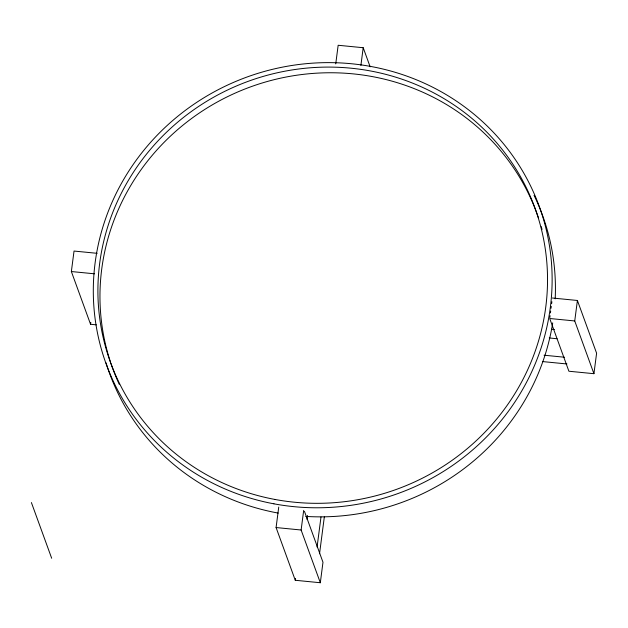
<?xml version="1.0" encoding="UTF-8"?>
<svg xmlns="http://www.w3.org/2000/svg" width="628" height="628" viewBox="0 0 628 628"><rect width="100%" height="100%" fill="white"/><g stroke="black" fill="none" stroke-linecap="round" stroke-linejoin="round"><path stroke-width="0.94" d="M96.335 324.841L90.558 324.276L71.364 271.539L74.033 251.051L97.144 253.32M90.558 324.276L90.801 322.415M335.737 63.883L338.162 45.263L363.196 47.72L370.143 66.811M304.454 511.341L322.98 562.256L320.319 582.737L295.278 580.28L276.084 527.544L278.754 507.063M360.896 65.414L363.196 47.72M320.319 582.737L301.126 530.008L303.669 510.454M295.278 580.28L295.521 578.419M307.006 519.372L307.516 515.494M317.077 547.043L320.994 516.977M319.534 553.786L324.331 516.938M549.822 317.572L550.065 315.703M550.434 312.909L550.678 311.048M551.039 308.254L551.282 306.393M551.643 303.599L551.886 301.738M574.738 320.955L549.704 318.498L568.897 371.234L593.931 373.691L574.738 320.955L577.407 300.474L552.373 298.01M593.931 373.691L596.6 353.203L577.407 300.474M71.364 271.539L94.475 273.808M551.502 329.26L554.422 329.551M549.257 337.966L557.044 338.735M544.06 355.213L564.494 357.222M542.623 361.579L566.951 363.973M276.084 527.544L301.126 530.008M31.4 502.565L51.677 558.268M534.059 195.363A230.445 221.519 -20 0 1 555.191 298.842M552.711 322.878A230.445 221.519 -20 0 1 305.734 516.412M278.196 513.076A230.445 221.519 -20 0 1 106.038 362.858M541.242 226.63A225.821 217.076 -20 0 1 542.035 229.448M119.242 384.289A225.821 217.076 -20 0 1 110.944 363.479M110.638 362.552A225.821 217.076 -20 0 1 255.839 85.031A225.821 217.076 -20 0 1 538.612 218.277M274.938 499.448A225.821 217.076 -20 0 0 536.854 213.528A225.821 217.076 -20 0 0 156.356 142.642A225.821 217.076 -20 0 0 274.938 499.448M273.957 503.829A230.445 221.519 -20 0 0 541.234 212.06A230.445 221.519 -20 0 0 152.949 139.722A230.445 221.519 -20 0 0 273.957 503.829"/></g></svg>
